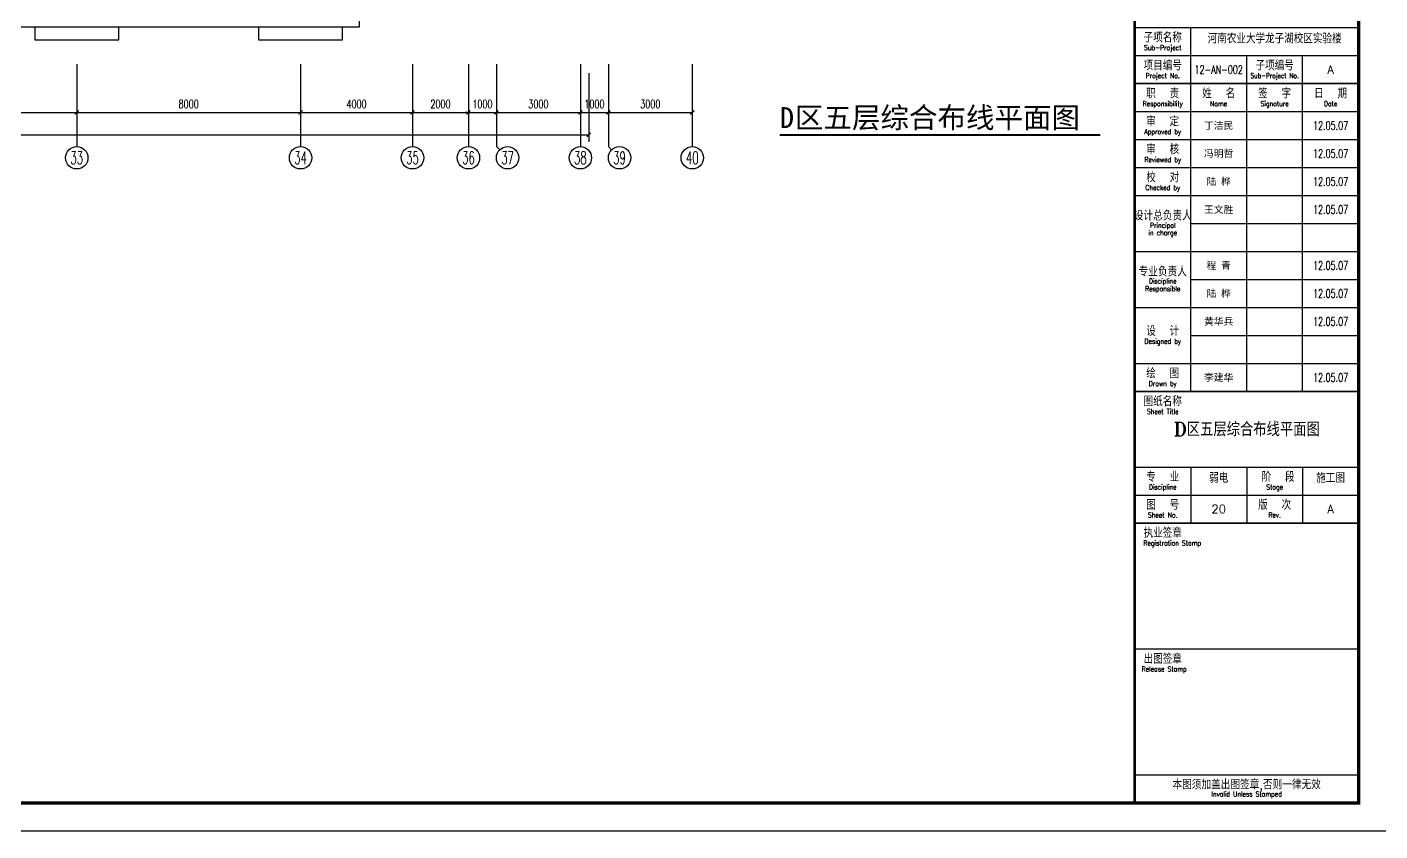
# Model space of a CAD drawing. Extents: x 190999 to 834799, y -200814 to 215286.
# Drawn here: x 618010 to 666362, y -96414 to -67694 of the extents above; entities that cross this region are included whole.
import ezdxf
from ezdxf.enums import TextEntityAlignment as Align

# ---------------------------------------------------------------- set-up
doc = ezdxf.new("R2010")
doc.units = 0
doc.header["$LTSCALE"] = 1000
doc.header["$MEASUREMENT"] = 0
for name, color, linetype in [('A-外包装修', 250, 'Continuous'), ('AXIS', 3, 'Continuous'), ('AXIS_TEXT', 7, 'Continuous'), ('DIM_SYMB', 3, 'Continuous'), ('PUB_TEXT', 7, 'Continuous'), ('图框', 189, 'Continuous')]:
    doc.layers.add(name, color=color, linetype=linetype)
doc.styles.add('_TCH_AXIS', font='COMPLEX', dxfattribs={"bigfont": 'GBCBIG'})
doc.styles.add('COMPLEX', font='COMPLEX')
doc.styles.add('DIM_FONT', font='SIMPLEX', dxfattribs={"width": 0.7, "bigfont": 'GBCBIG'})
doc.styles.add('HT', font='simhei.ttf')
doc.styles.add('TKZ1_tjhts.shx', font='tjromant.shx', dxfattribs={"bigfont": 'tjhts.shx'})
doc.styles.add('TKZ2_tjkts.shx', font='tjromant.shx', dxfattribs={"bigfont": 'tjkts.shx'})
doc.styles.add('车', font='simhei.ttf')
doc.dimstyles.new('DIMN', dxfattribs={"dimtxt": 300, "dimasz": 100, "dimexe": 250, "dimexo": 300, "dimgap": 150, "dimtad": 1, "dimdec": 0, "dimzin": 0, "dimdsep": 46, "dimtxsty": 'DIM_FONT', "dimblk": 'ARCHTICK', "dimcen": 0.09, "dimclrt": 7, "dimazin": 2, "dimtfac": 1, "dimtdec": 0, "dimtix": 1, "dimtmove": 2, "dimatfit": 3, "dimfxl": 0, "dimtolj": 1, "dimtzin": 0, "dimarcsym": 0})

# ---------------------------------------------------------------- blocks, each defined once
blk = doc.blocks.new('TJAD_TK_A0')
at = {"layer": '图框'}
for p, q in [((2072, -154.7), (2152, -154.7)), ((2092, -284.7), (2092, -154.7)), ((2072, -164.7), (2152, -164.7)), ((2112, -284.7), (2112, -164.7)), ((2132, -284.7), (2132, -164.7)), ((2072, -184.7), (2152, -184.7)), ((2072, -194.7), (2152, -194.7)), ((2072, -204.7), (2152, -204.7)), ((2072, -214.7), (2152, -214.7)), ((2092, -224.7), (2152, -224.7)), ((2072, -234.7), (2152, -234.7)), ((2092, -244.7), (2152, -244.7)), ((2072, -254.7), (2152, -254.7)), ((2092, -264.7), (2152, -264.7)), ((2072, -274.7), (2152, -274.7)), ((2072, -311.7), (2152, -311.7)), ((2092, -311.7), (2092, -331.7)), ((2112, -311.7), (2112, -331.7)), ((2132, -311.7), (2132, -331.7)), ((2072, -321.7), (2152, -321.7)), ((2072, -376.7), (2152, -376.7)), ((2072, -421.7), (2152, -421.7)), ((973, -441.7), (2162, -441.7))]:
    blk.add_line(p, q, dxfattribs=at)
at = {"layer": '图框', "const_width": 1.2}
blk.add_lwpolyline([(2152, -431.7), (2152, 389.3), (998, 389.3), (998, -431.7)], close=True, dxfattribs=at)
at = {"layer": '图框'}
for points, const_width in [([(2072, 389.3), (2072, -431.7)], 1), ([(2072, -174.7), (2152, -174.7)], 0.6), ([(2072, -284.7), (2152, -284.7)], 0.6), ([(2072, -331.7), (2152, -331.7)], 0.6)]:
    blk.add_lwpolyline(points, dxfattribs=dict(at, const_width=const_width))
at = {"layer": '图框', "style": 'TKZ2_tjkts.shx'}
for s, height, p in [('子项名称', 3.6, (2082, -158.16)), ('项目编号', 3.6, (2082, -168.16)), ('子项编号', 3.6, (2122, -168.16)), ('职  责', 3.6, (2082, -178.16)), ('姓  名', 3.6, (2102, -178.16)), ('签  字', 3.6, (2122, -178.16)), ('日  期', 3.6, (2142, -178.16)), ('审  定', 3.6, (2082, -188.16)), ('审  核', 3.6, (2082, -198.16)), ('校  对', 3.6, (2082, -208.16)), ('设  计', 3.6, (2082, -263.06)), ('绘  图', 3.6, (2082, -278.16)), ('图纸名称', 3.6, (2082, -288.16)), ('专  业', 3.6, (2082, -315.16)), (' 阶  段', 3.6, (2122, -315.16)), ('图  号', 3.6, (2082, -325.16)), ('版  次', 3.6, (2122, -325.16)), ('执业签章', 3.6, (2082, -335.16)), ('出图签章', 3.6, (2082, -380.16)), ('本图须加盖出图签章,否则一律无效', 3, (2112, -425.28))]:
    blk.add_text(s, height=height, dxfattribs=at).set_placement(p, align=Align.MIDDLE_CENTER)
at = {"layer": '图框', "color": 3, "style": 'TKZ1_tjhts.shx'}
for s, height, p in [('河南农业大学龙子湖校区实验楼', 3.6, (2122, -158.54)), ('A', 3, (2142, -169.7)), ('弱电', 3.6, (2102, -315.54)), ('施工图', 3.6, (2142, -315.54)), ('A', 3, (2142, -326.7))]:
    blk.add_text(s, height=height, dxfattribs=at).set_placement(p, align=Align.MIDDLE_CENTER)
at = {"layer": '图框', "style": 'TKZ2_tjkts.shx'}
for s, height, width, p in [('Sub-Project', 1.8, 0.8, (2082, -161.86)), ('Project No.', 1.8, 0.8, (2082, -171.86)), ('Sub-Project No.', 1.8, 0.7, (2122, -171.86)), ('Responsibility', 1.8, 0.8, (2082, -181.86)), ('Name', 1.8, 0.8, (2102, -181.86)), ('Signature', 1.8, 0.8, (2122, -181.86)), ('Date', 1.8, 0.8, (2142, -181.86)), ('Approved by', 1.8, 0.8, (2082, -191.86)), ('Reviewed by', 1.8, 0.8, (2082, -201.86)), ('Checked by', 1.8, 0.8, (2082, -211.86)), ('设计总负责人', 3.6, 0.8, (2082, -221.83)), ('in charge', 1.8, 0.8, (2082, -228)), ('Principal', 1.8, 0.8, (2082, -225.35)), ('专业负责人', 3.6, 0.8, (2082, -241.83)), ('Discipline', 1.8, 0.8, (2082, -245.28)), ('Responsible', 1.8, 0.8, (2082, -248)), ('Designed by', 1.8, 0.8, (2082, -266.76)), ('Drawn by', 1.8, 0.8, (2082, -281.86)), ('Sheet Title', 1.8, 0.8, (2082, -291.86)), ('Discipline', 1.8, 0.8, (2082, -318.86)), ('Stage', 1.8, 0.8, (2122, -318.86)), ('Sheet No.', 1.8, 0.8, (2082, -328.86)), ('Rev.', 1.8, 0.8, (2122, -328.86)), ('Registration Stamp', 1.8, 0.8, (2085.41, -338.86)), ('Release Stamp', 1.8, 0.8, (2082.52, -383.86)), ('Invalid Unless Stamped', 1.8, 0.8, (2112, -428.53))]:
    blk.add_text(s, height=height, dxfattribs=dict(at, width=width)).set_placement(p, align=Align.MIDDLE_CENTER)
at = {"layer": '图框', "color": 3, "style": 'TKZ1_tjhts.shx', "width": 0.7}
blk.add_text('12-AN-002', height=3, dxfattribs=at).set_placement((2102, -169.7), align=Align.MIDDLE_CENTER)
at = {"layer": '图框', "color": 0, "style": '车'}
for s, p in [('丁洁民', (2102, -189.7)), ('冯明哲', (2102, -199.7)), ('陆 桦', (2102, -209.7)), ('王文胜', (2102, -219.7)), ('程 青', (2102, -239.7)), ('陆 桦', (2102, -249.7)), ('黄华兵', (2102, -259.7)), ('李建华', (2102, -279.7))]:
    blk.add_text(s, height=2.5, dxfattribs=at).set_placement(p, align=Align.MIDDLE_CENTER)
at = {"layer": '图框', "color": 0, "style": 'TKZ1_tjhts.shx', "width": 0.7}
for p in [(2142, -189.7), (2142, -199.7), (2142, -209.7), (2142, -219.7), (2142, -239.7), (2142, -249.7), (2142, -259.7), (2142, -279.7)]:
    blk.add_text('12.05.07', height=3, dxfattribs=at).set_placement(p, align=Align.MIDDLE_CENTER)
blk = doc.blocks.new('_ArchTick')
at = {"const_width": 0.5}
blk.add_lwpolyline([(-0.7, -0.7), (0.7, 0.7)], dxfattribs=at)
blk = doc.blocks.new('*D1402')
at = {"layer": 'AXIS', "color": 0, "lineweight": -2}
for p, q in [((638785, -69344), (638785, -70994)), ((641785, -69344), (641785, -70994)), ((638785, -70744), (641785, -70744))]:
    blk.add_line(p, q, dxfattribs=at)
at = {"layer": 'Defpoints', "color": 0}
for p in [(638785, -69044), (641785, -69044), (641785, -70744)]:
    blk.add_point(p, dxfattribs=at)
at = {"layer": 'AXIS', "color": 0, "lineweight": -2, "xscale": 100, "yscale": 100, "zscale": 100, "rotation": 180}
blk.add_blockref('_ArchTick', (638785, -70744), dxfattribs=at)
at = {"layer": 'AXIS', "color": 0, "lineweight": -2, "xscale": 100, "yscale": 100, "zscale": 100}
blk.add_blockref('_ArchTick', (641785, -70744), dxfattribs=at)
at = {"layer": 'AXIS', "color": 7, "insert": (640285, -70444), "char_height": 300, "attachment_point": 5, "style": 'DIM_FONT'}
blk.add_mtext('\\A1;3000', dxfattribs=at)
blk = doc.blocks.new('*D1403')
at = {"layer": 'AXIS', "color": 0, "lineweight": -2}
for p, q in [((637785, -69344), (637785, -70994)), ((638785, -69344), (638785, -70994)), ((637785, -70744), (638785, -70744))]:
    blk.add_line(p, q, dxfattribs=at)
at = {"layer": 'Defpoints', "color": 0}
for p in [(637785, -69044), (638785, -69044), (638785, -70744)]:
    blk.add_point(p, dxfattribs=at)
at = {"layer": 'AXIS', "color": 0, "lineweight": -2, "xscale": 100, "yscale": 100, "zscale": 100, "rotation": 180}
blk.add_blockref('_ArchTick', (637785, -70744), dxfattribs=at)
at = {"layer": 'AXIS', "color": 0, "lineweight": -2, "xscale": 100, "yscale": 100, "zscale": 100}
blk.add_blockref('_ArchTick', (638785, -70744), dxfattribs=at)
at = {"layer": 'AXIS', "color": 7, "insert": (638285, -70444), "char_height": 300, "attachment_point": 5, "style": 'DIM_FONT'}
blk.add_mtext('\\A1;1000', dxfattribs=at)
blk = doc.blocks.new('*D1404')
at = {"layer": 'AXIS', "color": 0, "lineweight": -2}
for p, q in [((634784, -69344), (634784, -70994)), ((637785, -69344), (637785, -70994)), ((634784, -70744), (637785, -70744))]:
    blk.add_line(p, q, dxfattribs=at)
at = {"layer": 'Defpoints', "color": 0}
for p in [(634784, -69044), (637785, -69044), (637785, -70744)]:
    blk.add_point(p, dxfattribs=at)
at = {"layer": 'AXIS', "color": 0, "lineweight": -2, "xscale": 100, "yscale": 100, "zscale": 100, "rotation": 180}
blk.add_blockref('_ArchTick', (634784, -70744), dxfattribs=at)
at = {"layer": 'AXIS', "color": 0, "lineweight": -2, "xscale": 100, "yscale": 100, "zscale": 100}
blk.add_blockref('_ArchTick', (637785, -70744), dxfattribs=at)
at = {"layer": 'AXIS', "color": 7, "insert": (636284, -70444), "char_height": 300, "attachment_point": 5, "style": 'DIM_FONT'}
blk.add_mtext('\\A1;3000', dxfattribs=at)
blk = doc.blocks.new('*D1405')
at = {"layer": 'AXIS', "color": 0, "lineweight": -2}
for p, q in [((633785, -69344), (633785, -70994)), ((634784, -69344), (634784, -70994)), ((633785, -70744), (633685, -70744)), ((633785, -70744), (634784, -70744)), ((634784, -70744), (634884, -70744))]:
    blk.add_line(p, q, dxfattribs=at)
at = {"layer": 'Defpoints', "color": 0}
for p in [(633785, -69044), (634784, -69044), (634784, -70744)]:
    blk.add_point(p, dxfattribs=at)
at = {"layer": 'AXIS', "color": 0, "lineweight": -2, "xscale": 100, "yscale": 100, "zscale": 100}
blk.add_blockref('_ArchTick', (633785, -70744), dxfattribs=at)
at = {"layer": 'AXIS', "color": 0, "lineweight": -2, "xscale": 100, "yscale": 100, "zscale": 100, "rotation": 180}
blk.add_blockref('_ArchTick', (634784, -70744), dxfattribs=at)
at = {"layer": 'AXIS', "color": 7, "insert": (634284, -70444), "char_height": 300, "attachment_point": 5, "style": 'DIM_FONT'}
blk.add_mtext('\\A1;1000', dxfattribs=at)
blk = doc.blocks.new('*D1406')
at = {"layer": 'AXIS', "color": 0, "lineweight": -2}
for p, q in [((631785, -69344), (631785, -70994)), ((633785, -69344), (633785, -70994)), ((631785, -70744), (633785, -70744))]:
    blk.add_line(p, q, dxfattribs=at)
at = {"layer": 'Defpoints', "color": 0}
for p in [(631785, -69044), (633785, -69044), (633785, -70744)]:
    blk.add_point(p, dxfattribs=at)
at = {"layer": 'AXIS', "color": 0, "lineweight": -2, "xscale": 100, "yscale": 100, "zscale": 100, "rotation": 180}
blk.add_blockref('_ArchTick', (631785, -70744), dxfattribs=at)
at = {"layer": 'AXIS', "color": 0, "lineweight": -2, "xscale": 100, "yscale": 100, "zscale": 100}
blk.add_blockref('_ArchTick', (633785, -70744), dxfattribs=at)
at = {"layer": 'AXIS', "color": 7, "insert": (632785, -70444), "char_height": 300, "attachment_point": 5, "style": 'DIM_FONT'}
blk.add_mtext('\\A1;2000', dxfattribs=at)
blk = doc.blocks.new('*D1407')
at = {"layer": 'AXIS', "color": 0, "lineweight": -2}
for p, q in [((627785, -69344), (627785, -70994)), ((631785, -69344), (631785, -70994)), ((627785, -70744), (631785, -70744))]:
    blk.add_line(p, q, dxfattribs=at)
at = {"layer": 'Defpoints', "color": 0}
for p in [(627785, -69044), (631785, -69044), (631785, -70744)]:
    blk.add_point(p, dxfattribs=at)
at = {"layer": 'AXIS', "color": 0, "lineweight": -2, "xscale": 100, "yscale": 100, "zscale": 100, "rotation": 180}
blk.add_blockref('_ArchTick', (627785, -70744), dxfattribs=at)
at = {"layer": 'AXIS', "color": 0, "lineweight": -2, "xscale": 100, "yscale": 100, "zscale": 100}
blk.add_blockref('_ArchTick', (631785, -70744), dxfattribs=at)
at = {"layer": 'AXIS', "color": 7, "insert": (629785, -70444), "char_height": 300, "attachment_point": 5, "style": 'DIM_FONT'}
blk.add_mtext('\\A1;4000', dxfattribs=at)
blk = doc.blocks.new('*D1408')
at = {"layer": 'AXIS', "color": 0, "lineweight": -2}
for p, q in [((619785, -69344), (619785, -70994)), ((627785, -69344), (627785, -70994)), ((619785, -70744), (627785, -70744))]:
    blk.add_line(p, q, dxfattribs=at)
at = {"layer": 'Defpoints', "color": 0}
for p in [(619785, -69044), (627785, -69044), (627785, -70744)]:
    blk.add_point(p, dxfattribs=at)
at = {"layer": 'AXIS', "color": 0, "lineweight": -2, "xscale": 100, "yscale": 100, "zscale": 100, "rotation": 180}
blk.add_blockref('_ArchTick', (619785, -70744), dxfattribs=at)
at = {"layer": 'AXIS', "color": 0, "lineweight": -2, "xscale": 100, "yscale": 100, "zscale": 100}
blk.add_blockref('_ArchTick', (627785, -70744), dxfattribs=at)
at = {"layer": 'AXIS', "color": 7, "insert": (623785, -70444), "char_height": 300, "attachment_point": 5, "style": 'DIM_FONT'}
blk.add_mtext('\\A1;8000', dxfattribs=at)
blk = doc.blocks.new('*D1409')
at = {"layer": 'AXIS', "color": 0, "lineweight": -2}
for p, q in [((611785, -69344), (611785, -70994)), ((619785, -69344), (619785, -70994)), ((611785, -70744), (619785, -70744))]:
    blk.add_line(p, q, dxfattribs=at)
at = {"layer": 'Defpoints', "color": 0}
for p in [(611785, -69044), (619785, -69044), (619785, -70744)]:
    blk.add_point(p, dxfattribs=at)
at = {"layer": 'AXIS', "color": 0, "lineweight": -2, "xscale": 100, "yscale": 100, "zscale": 100, "rotation": 180}
blk.add_blockref('_ArchTick', (611785, -70744), dxfattribs=at)
at = {"layer": 'AXIS', "color": 0, "lineweight": -2, "xscale": 100, "yscale": 100, "zscale": 100}
blk.add_blockref('_ArchTick', (619785, -70744), dxfattribs=at)
at = {"layer": 'AXIS', "color": 7, "insert": (615785, -70444), "char_height": 300, "attachment_point": 5, "style": 'DIM_FONT'}
blk.add_mtext('\\A1;8000', dxfattribs=at)
blk = doc.blocks.new('*D1417')
at = {"layer": 'AXIS', "color": 0, "lineweight": -2}
for p, q in [((564785, -69344), (564785, -71794)), ((638085, -69344), (638085, -71794)), ((564785, -71544), (638085, -71544))]:
    blk.add_line(p, q, dxfattribs=at)
at = {"layer": 'Defpoints', "color": 0}
for p in [(564785, -69044), (638085, -69044), (638085, -71544)]:
    blk.add_point(p, dxfattribs=at)
at = {"layer": 'AXIS', "color": 0, "lineweight": -2, "xscale": 100, "yscale": 100, "zscale": 100, "rotation": 180}
blk.add_blockref('_ArchTick', (564785, -71544), dxfattribs=at)
at = {"layer": 'AXIS', "color": 0, "lineweight": -2, "xscale": 100, "yscale": 100, "zscale": 100}
blk.add_blockref('_ArchTick', (638085, -71544), dxfattribs=at)
at = {"layer": 'AXIS', "color": 7, "insert": (601435, -71244), "char_height": 300, "attachment_point": 5, "style": 'DIM_FONT'}
blk.add_mtext('\\A1;73300', dxfattribs=at)
blk = doc.blocks.new('_AXISO')
blk.add_circle((0, 0), 0.5)
at = {"layer": 'AXIS_TEXT', "style": 'COMPLEX', "width": 1.041667}
blk.add_attdef('A', text='', height=0.56, dxfattribs=at).set_placement((-0.25, -0.28), (0.25, -0.28), align=Align.FIT)

msp = doc.modelspace()

# ---------------------------------------------------------------- linework, layer by layer
at = {"layer": 'A-外包装修'}
for p, q in [((629884.6, -64794.4), (629884.6, -67694.6)), ((629884.6, -67694.6), (565234.6, -67694.6))]:
    msp.add_line(p, q, dxfattribs=at)
for points in [[(618284.2, -67694.6), (618284.2, -68144.7), (621284.9, -68144.7), (621284.9, -67694.6)], [(626284.2, -67694.6), (626284.2, -68144.7), (629284.9, -68144.7), (629284.9, -67694.6)]]:
    msp.add_lwpolyline(points, dxfattribs=at)
at = {"layer": 'AXIS'}
for p, q in [((619784.6, -69014.4), (619784.6, -71963.5)), ((627784.6, -69014.4), (627784.6, -71963.5)), ((631784.6, -69014.4), (631784.6, -71963.5)), ((633784.6, -69014.4), (633784.6, -71963.5)), ((634784.1, -69014.4), (634784.1, -71963.5)), ((637784.6, -69014.4), (637784.6, -71963.5)), ((638785, -69014.4), (638785, -71963.5)), ((641784.6, -69014.4), (641784.6, -71963.5)), ((634901.3, -72080.7), (634784.1, -71963.5)), ((638902.2, -72080.7), (638785, -71963.5))]:
    msp.add_line(p, q, dxfattribs=at)
at = {"layer": 'DIM_SYMB', "const_width": 70}
msp.add_lwpolyline([(644913.4, -71551.9), (656373.2, -71551.9)], dxfattribs=at)

# ---------------------------------------------------------------- block references
at = {"layer": 'AXIS'}
ref = msp.add_blockref('_AXISO', (619784.6, -72363.5), dxfattribs=dict(at, xscale=800, yscale=800, zscale=800))
ref.add_attrib('A', '33', dxfattribs={"layer": 'AXIS_TEXT', "height": 452.55, "style": '_TCH_AXIS', "width": 0.636364}).set_placement((619558.3, -72589.8), (620010.9, -72589.8), align=Align.FIT)
ref = msp.add_blockref('_AXISO', (627784.6, -72363.5), dxfattribs=dict(at, xscale=800, yscale=800, zscale=800))
ref.add_attrib('A', '34', dxfattribs={"layer": 'AXIS_TEXT', "height": 452.55, "style": '_TCH_AXIS', "width": 0.6}).set_placement((627558.3, -72589.8), (628010.9, -72589.8), align=Align.FIT)
ref = msp.add_blockref('_AXISO', (631784.6, -72363.5), dxfattribs=dict(at, xscale=800, yscale=800, zscale=800))
ref.add_attrib('A', '35', dxfattribs={"layer": 'AXIS_TEXT', "height": 452.55, "style": '_TCH_AXIS', "width": 0.636364}).set_placement((631558.3, -72589.8), (632010.9, -72589.8), align=Align.FIT)
ref = msp.add_blockref('_AXISO', (633784.6, -72363.5), dxfattribs=dict(at, xscale=800, yscale=800, zscale=800))
ref.add_attrib('A', '36', dxfattribs={"layer": 'AXIS_TEXT', "height": 452.55, "style": '_TCH_AXIS', "width": 0.636364}).set_placement((633558.3, -72589.8), (634010.9, -72589.8), align=Align.FIT)
ref = msp.add_blockref('_AXISO', (635184.1, -72363.5), dxfattribs=dict(at, xscale=800, yscale=800, zscale=800))
ref.add_attrib('A', '37', dxfattribs={"layer": 'AXIS_TEXT', "height": 452.55, "style": '_TCH_AXIS', "width": 0.636364}).set_placement((634957.9, -72589.8), (635410.4, -72589.8), align=Align.FIT)
ref = msp.add_blockref('_AXISO', (637784.6, -72363.5), dxfattribs=dict(at, xscale=800, yscale=800, zscale=800))
ref.add_attrib('A', '38', dxfattribs={"layer": 'AXIS_TEXT', "height": 452.55, "style": '_TCH_AXIS', "width": 0.636364}).set_placement((637558.3, -72589.8), (638010.9, -72589.8), align=Align.FIT)
ref = msp.add_blockref('_AXISO', (639185, -72363.5), dxfattribs=dict(at, xscale=800, yscale=800, zscale=800))
ref.add_attrib('A', '39', dxfattribs={"layer": 'AXIS_TEXT', "height": 452.55, "style": '_TCH_AXIS', "width": 0.636364}).set_placement((638958.7, -72589.8), (639411.3, -72589.8), align=Align.FIT)
ref = msp.add_blockref('_AXISO', (641784.6, -72363.5), dxfattribs=dict(at, xscale=800, yscale=800, zscale=800))
ref.add_attrib('A', '40', dxfattribs={"layer": 'AXIS_TEXT', "height": 452.55, "style": '_TCH_AXIS', "width": 0.6}).set_placement((641558.3, -72589.8), (642010.9, -72589.8), align=Align.FIT)
at = {"layer": '图框', "xscale": 100, "yscale": 100, "zscale": 100}
msp.add_blockref('TJAD_TK_A0', (450398.6, -52243.2), dxfattribs=at)

# ---------------------------------------------------------------- texts
at = {"layer": 'PUB_TEXT', "style": 'HT'}
for s, height, p in [('D', 746.8, (644913.4, -71302.2)), ('区五层综合布线平面图', 746.84, (645453.5, -71302.2))]:
    msp.add_text(s, height=height, dxfattribs=at).set_placement(p)
at = {"layer": '图框', "color": 3, "style": 'TKZ1_tjhts.shx'}
for s, height, p in [('D区五层综合布线平面图', 500, (661598.5, -82063.5)), ('20', 300, (660598.5, -84913.5))]:
    msp.add_text(s, height=height, dxfattribs=at).set_placement(p, align=Align.MIDDLE_CENTER)

# ---------------------------------------------------------------- dimensions: what is measured, and where the dimension line sits
at = {"layer": 'AXIS'}
for p1, p2, distance, picture, middle in [((564784.6, -69044.4), (638084.6, -69044.4), -2500, '*D1417', (601434.6, -71244.4)), ((611784.6, -69044.4), (619784.6, -69044.4), -1700, '*D1409', (615784.6, -70444.4)), ((619784.6, -69044.4), (627784.6, -69044.4), -1700, '*D1408', (623784.6, -70444.4)), ((627784.6, -69044.4), (631784.6, -69044.4), -1700, '*D1407', (629784.6, -70444.4)), ((631784.6, -69044.4), (633784.6, -69044.4), -1700, '*D1406', (632784.6, -70444.4)), ((633784.5799, -69044.4095), (634784.1331, -69044.4095), -1700, '*D1405', (634284.3565, -70444.4095)), ((634784.1331, -69044.4095), (637784.5799, -69044.4095), -1700, '*D1404', (636284.3565, -70444.4095)), ((637784.6, -69044.4), (638785, -69044.4), -1700, '*D1403', (638284.8, -70444.4)), ((638785, -69044.4), (641784.6, -69044.4), -1700, '*D1402', (640284.8, -70444.4))]:
    dim = msp.add_aligned_dim(p1=p1, p2=p2, distance=distance, dimstyle='DIMN', dxfattribs=at)
    dim.commit()
    dim.dimension.update_dxf_attribs({"geometry": picture, "text_midpoint": middle})

doc.saveas('drawing.dxf')
